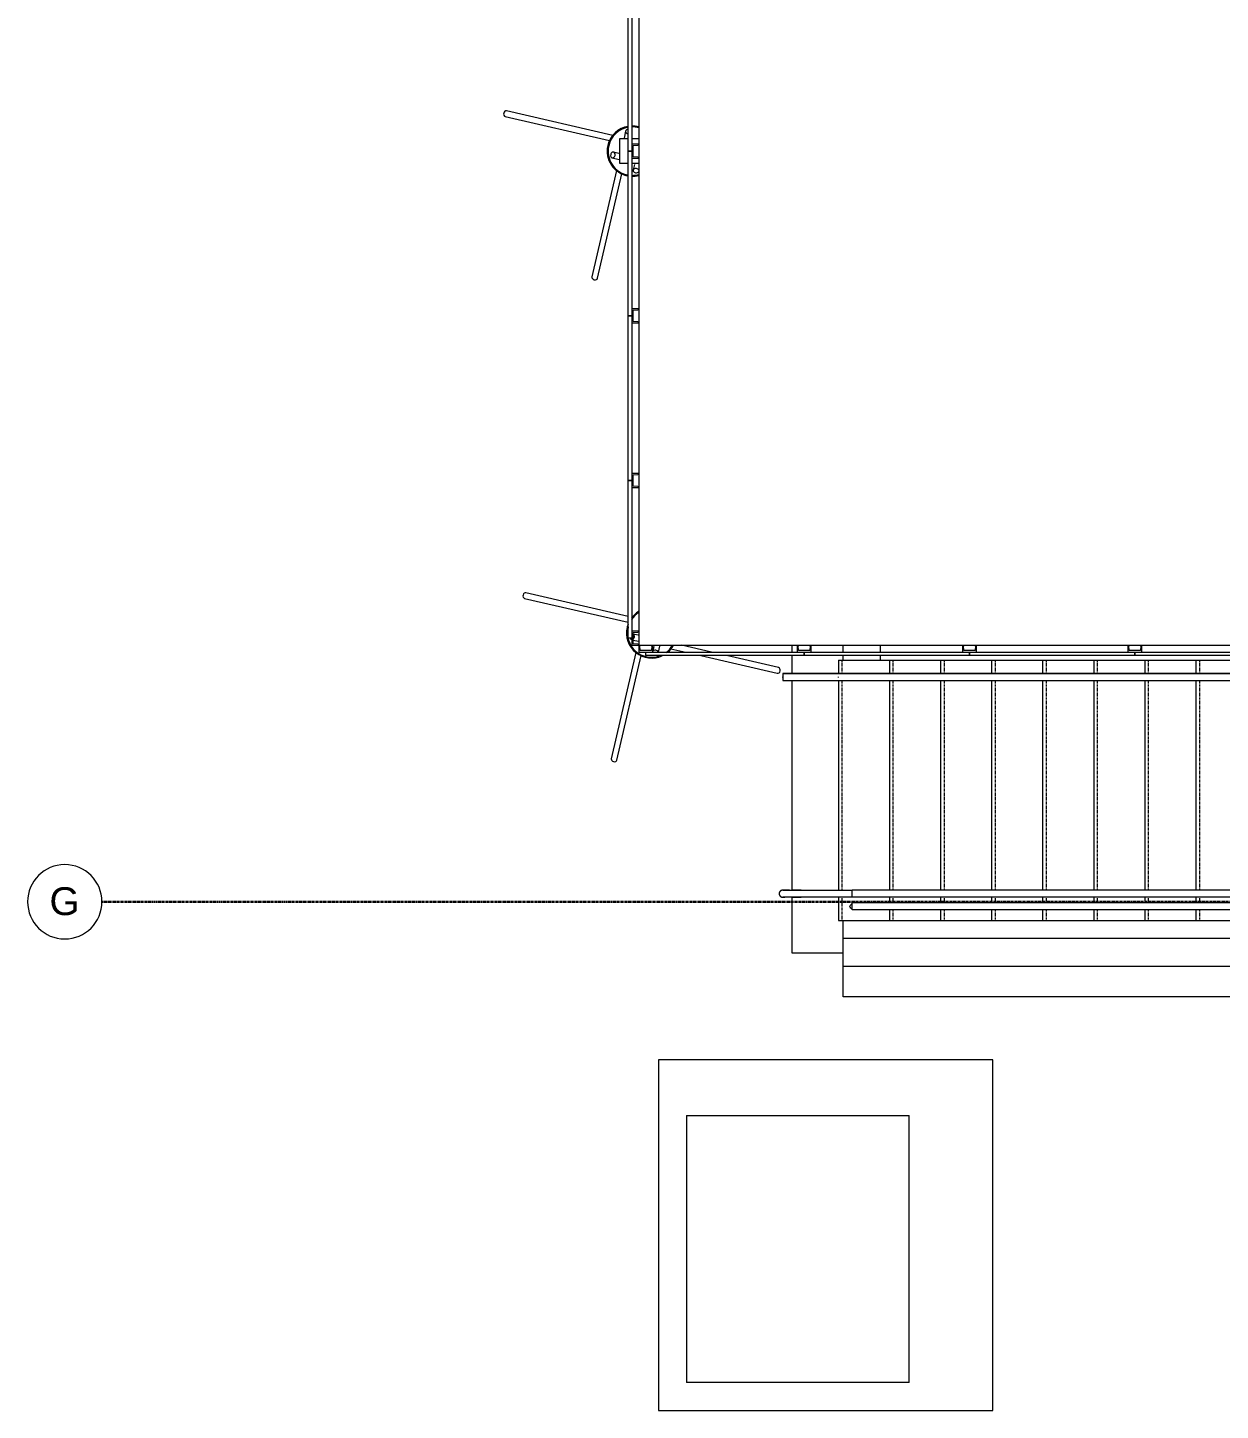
# Model space of a CAD drawing. Header units: inches. Extents: x -4093 to -1777, y 9773 to 12264.
# Drawn here: x -4093 to -3836, y 9781.7 to 10079.4 of the extents above; entities that cross this region are included whole.
import ezdxf

# ---------------------------------------------------------------- set-up
doc = ezdxf.new("R2010")
doc.units = ezdxf.units.IN
doc.header["$MEASUREMENT"] = 0
doc.linetypes.add('Grid Line 1_2_', pattern=[0.875, 0.5, -0.125, 0.125, -0.125])
doc.linetypes.add('Overhead 1_16_', pattern=[0.101562, 0.0625, -0.039062])
for name, color, linetype, lineweight in [('0-1', 7, 'Continuous', 5), ('0-2', 7, 'Continuous', 9), ('0-3', 165, 'Continuous', 5), ('A-FLOR-2', 192, 'Continuous', 9), ('A-FLOR-HRAL', 11, 'Continuous', 9), ('A-GLAZ-CURT', 52, 'Continuous', 9), ('A-GLAZ-CWMG', 51, 'Continuous', 9), ('A-WALL-1', 7, 'Continuous', 9), ('E-ELEC-EQPM', 71, 'Continuous', 9), ('S-FNDN-1', 7, 'Continuous', 9), ('S-FNDN-2', 32, 'Continuous', 9), ('S-GRID-1', 1, 'Grid Line 1_2_', 30), ('S-GRID-IDEN', 1, 'Continuous', 9), ('S-GRID-IDEN-1', 147, 'Continuous', 9), ('S-STRS', 31, 'Continuous', 9), ('S-STRS-3', 31, 'Overhead 1_16_', 9)]:
    doc.layers.add(name, color=color, linetype=linetype, lineweight=lineweight)
doc.styles.add('Arial_1', font='arial.ttf', dxfattribs={"height": 6})

# ---------------------------------------------------------------- blocks, each defined once
blk = doc.blocks.new('316600 - Special Foundations - Diamond Pier - Generic - 316600 - Special Foundations - Diamond Pier - Generic-V124-BACKGROUND - 1ST FLOOR')
at = {"layer": 'S-FNDN-1'}
for p, q in [((-27.36, 7.46), (-5.02, 2.3)), ((-5.02, 3.58), (-27.08, 8.68)), ((-4.15, 3.38), (-4.27, 3.41)), ((-4.32, -1.42), (-4.28, -1.43)), ((-2.86, -0.48), (-3.95, -0.22)), ((-3.95, -1.51), (-2.8, -1.77)), ((0.47, -2.87), (0.23, -3.93)), ((1.47, -4.12), (1.77, -2.8)), ((12.9, -4.12), (6.41, -2.62)), ((-3.39, -4.19), (-8.68, -27.08)), ((-7.46, -27.36), (-2.26, -4.87)), ((4.15, -3.38), (7.35, -4.12)), ((10.59, -4.87), (27.08, -8.68)), ((27.36, -7.46), (16.14, -4.87))]:
    blk.add_line(p, q, dxfattribs=at)
for radius, start, end in [(5.41, 121.0498, 142.8996), (5.21, 122.4286, 145.7172), (5.41, 166.9807, 295.0926), (5.41, 159.65, 166.9807), (5.21, 166.9807, 289.2843), (5.21, 165.2342, 166.9807), (5.21, 307.0125, 329.7497), (5.41, 309.8268, 331.0098)]:
    blk.add_arc((0, 0), radius, start, end, dxfattribs=at)
for centre, major_axis, start_param, end_param in [((-27.22, 8.07), (0.141, 0.609), 1.570796, 3.141593), ((-27.22, 8.07), (0.141, 0.609), 0, 1.570796), ((-4.18, -0.81), (0.141, 0.609), 2.268792, 3.218426), ((-4.18, -0.81), (0.141, 0.609), 4.712389, 6.095596), ((-4.18, -0.81), (0.141, 0.609), 3.926991, 4.712389), ((0.81, -4.18), (-0.609, 0.141), 4.712389, 6.144531), ((0.81, -4.18), (-0.609, 0.141), 3.556477, 4.712389), ((27.22, -8.07), (0.141, 0.609), 3.141593, 4.712389), ((27.22, -8.07), (0.141, 0.609), 4.712389, 6.283185), ((-8.07, -27.22), (-0.609, 0.141), 0, 1.570796), ((-8.07, -27.22), (-0.609, 0.141), 1.570796, 3.141593)]:
    blk.add_ellipse(centre, major_axis=major_axis, ratio=0.764544, start_param=start_param, end_param=end_param, dxfattribs=at)
blk = doc.blocks.new('316600 - Special Foundations - Diamond Pier - Generic - 316600 - Special Foundations - Diamond Pier - Generic-V125-BACKGROUND - 1ST FLOOR')
at = {"layer": 'S-FNDN-1'}
for p, q in [((-27.36, 7.46), (-4.87, 2.26)), ((-4.15, 3.38), (-27.08, 8.68)), ((-1.42, 4.32), (-1.77, 2.8)), ((-0.85, 2.62), (-2.77, 2.62)), ((-2.77, 2.62), (-2.77, -2.62)), ((1.4, 2.62), (-0.1, 2.62)), ((-4.32, -1.42), (-2.8, -1.77)), ((-2.86, -0.48), (-4.04, -0.2)), ((-2.77, -2.62), (-0.85, -2.62)), ((-0.1, -2.62), (1.4, -2.62)), ((0.47, -2.87), (0.2, -4.04)), ((-3.39, -4.19), (-8.68, -27.08)), ((-7.46, -27.36), (-2.26, -4.87))]:
    blk.add_line(p, q, dxfattribs=at)
for radius, start, end in [(5.41, 99.069, 166.9807), (5.21, 99.4115, 166.9807), (5.41, 74.8655, 91.0837), (5.21, 74.2875, 91.124), (5.41, 166.9807, 260.8656), (5.21, 166.9807, 260.5147), (5.21, 268.914, 285.7284), (5.41, 268.9543, 285.1302)]:
    blk.add_arc((0, 0), radius, start, end, dxfattribs=at)
for centre, major_axis, start_param, end_param in [((-27.22, 8.07), (0.141, 0.609), 1.570796, 3.141593), ((-27.22, 8.07), (0.141, 0.609), 0, 1.570796), ((-0.81, 4.18), (-0.609, 0.141), 4.947608, 7.853982), ((-0.81, 4.18), (-0.609, 0.141), 1.570796, 1.685075), ((-4.18, -0.81), (0.141, 0.609), 1.570796, 4.712389), ((-4.18, -0.81), (0.141, 0.609), 4.712389, 7.853982), ((0.81, -4.18), (-0.609, 0.141), 4.712389, 7.853982), ((0.81, -4.18), (-0.609, 0.141), 1.570796, 3.024813), ((0.81, -4.18), (-0.609, 0.141), 3.619584, 4.712389), ((-8.07, -27.22), (-0.609, 0.141), 0, 1.570796), ((-8.07, -27.22), (-0.609, 0.141), 1.570796, 3.141593)]:
    blk.add_ellipse(centre, major_axis=major_axis, ratio=0.764544, start_param=start_param, end_param=end_param, dxfattribs=at)
blk = doc.blocks.new('Grid - Grid Head - Circle-1738874-BACKGROUND - 1ST FLOOR')
at = {"layer": 'S-GRID-IDEN-1'}
for start, end in [(360, 180), (180, 360)]:
    blk.add_arc((0, 0), 0.25, start, end, dxfattribs=at)
blk = doc.blocks.new('CTR - 1st Phase - Structure_rvt-1-BACKGROUND - 1ST FLOOR')
at = {"layer": 'A-WALL-1'}
for p, q in [((-3917.32, 9944.94), (-3917.32, 9946.44)), ((-3917.32, 9943.19), (-3917.32, 9944.19)), ((-3909.32, 9946.44), (-3909.32, 9944.94)), ((-3909.32, 9944.19), (-3909.32, 9943.19))]:
    blk.add_line(p, q, dxfattribs=at)
at = {"layer": 'S-FNDN-1'}
for p, q in [((-3928.32, 9946.44), (-3928.32, 9944.94)), ((-3928.32, 9944.19), (-3928.32, 9940.31)), ((-3928.32, 9938.81), (-3928.32, 9893.69)), ((-3928.32, 9892.19), (-3928.32, 9880.19)), ((-3928.32, 9880.19), (-3917.32, 9880.19))]:
    blk.add_line(p, q, dxfattribs=at)
at = {"layer": 'S-GRID-1'}
blk.add_line((-1777.25, 9891.19), (-4076.95, 9891.19), dxfattribs=at)
at = {"layer": '0-2'}
for name, p in [('316600 - Special Foundations - Diamond Pier - Generic - 316600 - Special Foundations - Diamond Pier - Generic-V125-BACKGROUND - 1ST FLOOR', (-3962.72, 10052.81)), ('316600 - Special Foundations - Diamond Pier - Generic - 316600 - Special Foundations - Diamond Pier - Generic-V124-BACKGROUND - 1ST FLOOR', (-3958.55, 9949.06))]:
    blk.add_blockref(name, p, dxfattribs=at)
at = {"layer": '0-3', "xscale": 31.99999999999999, "yscale": 31.99999999999999, "zscale": 31.99999999999999, "rotation": 89.99999999999987}
blk.add_blockref('Grid - Grid Head - Circle-1738874-BACKGROUND - 1ST FLOOR', (-4084.95, 9891.19), dxfattribs=at)
at = {"layer": 'S-GRID-IDEN', "insert": (-4088.25, 9894.32), "char_height": 6, "width": 7.979, "attachment_point": 1, "style": 'Arial_1'}
blk.add_mtext('G', dxfattribs=at)
blk = doc.blocks.new('Basic Wall _ 3_ XPS - UNDER XPS - ___-2659087-BACKGROUND - 1ST FLOOR')
at = {"layer": 'S-FNDN-2'}
for p, q in [((-3917.32, 9883.25), (-3917.32, 9887.19)), ((-3917.32, 9877.28), (-3917.32, 9883.25)), ((-3759.65, 9883.25), (-3917.32, 9883.25)), ((-3917.32, 9870.69), (-3917.32, 9877.28)), ((-3759.65, 9877.28), (-3917.32, 9877.28)), ((-3759.65, 9870.69), (-3917.32, 9870.69))]:
    blk.add_line(p, q, dxfattribs=at)
blk = doc.blocks.new('Railing - 1_-2854140-BACKGROUND - 1ST FLOOR')
at = {"layer": 'A-FLOR-HRAL'}
for p, q in [((2, 11), (2, 0)), ((3.5, 0), (3.5, 11))]:
    blk.add_line(p, q, dxfattribs=at)
at = {"layer": 'A-FLOR-HRAL', "flags": 128}
for points in [[(2, 15), (2, 15.03), (2, 15.06), (2.01, 15.09), (2.01, 15.12), (2.01, 15.15), (2.02, 15.18), (2.03, 15.21), (2.04, 15.24), (2.05, 15.26), (2.06, 15.29), (2.07, 15.32), (2.08, 15.35), (2.1, 15.37), (2.11, 15.4), (2.13, 15.42), (2.15, 15.45), (2.17, 15.47), (2.19, 15.49), (2.21, 15.52), (2.23, 15.54), (2.25, 15.56), (2.27, 15.58), (2.3, 15.6), (2.32, 15.61), (2.34, 15.63), (2.37, 15.65), (2.4, 15.66), (2.42, 15.68), (2.45, 15.69), (2.48, 15.7), (2.51, 15.71), (2.53, 15.72), (2.56, 15.73), (2.59, 15.73), (2.62, 15.74), (2.65, 15.74), (2.68, 15.75), (2.71, 15.75), (2.74, 15.75)], [(2, 15), (2, 15), (2, 14.99), (2, 14.97), (2, 14.95), (2, 14.92), (2, 14.89), (2, 14.84), (2, 14.8), (2, 14.74), (2, 14.68), (2, 14.62), (2, 14.55), (2, 14.47), (2, 14.39), (2, 14.3), (2, 14.21), (2, 14.11), (2, 14.01), (2, 13.9), (2, 13.79), (2, 13.67), (2, 13.55), (2, 13.42), (2, 13.29), (2, 13.16), (2, 13.02), (2, 12.89), (2, 12.74), (2, 12.6), (2, 12.45), (2, 12.3), (2, 12.15), (2, 11.99), (2, 11.84), (2, 11.68), (2, 11.52), (2, 11.36), (2, 11.2), (2, 11.04), (2, 11)], [(2, 14.5), (2, 14.53), (2, 14.6), (2, 14.67), (2, 14.73), (2, 14.78), (2, 14.83), (2, 14.87), (2, 14.91), (2, 14.94), (2, 14.97), (2, 14.98), (2, 14.99), (2, 15)], [(2.75, 15.75), (2.78, 15.75), (2.81, 15.75), (2.84, 15.74), (2.87, 15.74), (2.9, 15.74), (2.93, 15.73), (2.96, 15.72), (2.99, 15.71), (3.01, 15.7), (3.04, 15.69), (3.07, 15.68), (3.1, 15.67), (3.12, 15.65), (3.15, 15.64), (3.17, 15.62), (3.2, 15.6), (3.22, 15.58), (3.24, 15.56), (3.27, 15.54), (3.29, 15.52), (3.31, 15.5), (3.33, 15.48), (3.35, 15.45), (3.36, 15.43), (3.38, 15.41), (3.4, 15.38), (3.41, 15.35), (3.43, 15.33), (3.44, 15.3), (3.45, 15.27), (3.46, 15.24), (3.47, 15.22), (3.48, 15.19), (3.48, 15.16), (3.49, 15.13), (3.49, 15.1), (3.5, 15.07), (3.5, 15.04), (3.5, 15.01)], [(3.5, 11), (3.5, 11.16), (3.5, 11.32), (3.5, 11.48), (3.5, 11.64), (3.5, 11.79), (3.5, 11.95), (3.5, 12.11), (3.5, 12.26), (3.5, 12.41), (3.5, 12.56), (3.5, 12.7), (3.5, 12.85), (3.5, 12.99), (3.5, 13.12), (3.5, 13.26), (3.5, 13.39), (3.5, 13.52), (3.5, 13.64), (3.5, 13.76), (3.5, 13.87), (3.5, 13.98), (3.5, 14.08), (3.5, 14.18), (3.5, 14.28), (3.5, 14.37), (3.5, 14.45), (3.5, 14.53), (3.5, 14.6), (3.5, 14.67), (3.5, 14.73), (3.5, 14.78), (3.5, 14.83), (3.5, 14.87), (3.5, 14.91), (3.5, 14.94), (3.5, 14.97), (3.5, 14.98), (3.5, 14.99), (3.5, 15), (3.5, 15)], [(3.5, 15), (3.5, 14.99), (3.5, 14.97), (3.5, 14.95), (3.5, 14.92), (3.5, 14.89), (3.5, 14.84), (3.5, 14.8), (3.5, 14.74), (3.5, 14.68), (3.5, 14.62), (3.5, 14.55), (3.5, 14.52)], [(2, 11), (2, 11.16), (2, 11.32), (2, 11.48), (2, 11.64), (2, 11.79), (2, 11.95), (2, 12.11), (2, 12.26), (2, 12.41), (2, 12.56), (2, 12.7), (2, 12.85), (2, 12.94)], [(3.5, 14.07), (3.5, 14.01), (3.5, 13.9), (3.5, 13.79), (3.5, 13.67), (3.5, 13.55), (3.5, 13.42), (3.5, 13.29), (3.5, 13.16), (3.5, 13.02), (3.5, 12.89), (3.5, 12.74), (3.5, 12.6), (3.5, 12.45), (3.5, 12.3), (3.5, 12.15), (3.5, 11.99), (3.5, 11.84), (3.5, 11.68), (3.5, 11.52), (3.5, 11.36), (3.5, 11.2), (3.5, 11.04), (3.5, 11)]]:
    blk.add_lwpolyline(points, dxfattribs=at)
at = {"layer": 'A-FLOR-HRAL'}
blk.add_arc((0, 0), 0.5, 360, 180, dxfattribs=at)
blk = doc.blocks.new('Railing - 1_-2854104-BACKGROUND - 1ST FLOOR')
at = {"layer": 'A-FLOR-HRAL'}
for p, q in [((2, 0), (2, -11)), ((2, 0), (2.75, 0)), ((2.75, 0), (3.5, 0)), ((3.5, -11), (3.5, 0))]:
    blk.add_line(p, q, dxfattribs=at)
at = {"layer": 'A-FLOR-HRAL', "flags": 128}
for points in [[(2, -12.94), (2, -12.89), (2, -12.74), (2, -12.6), (2, -12.45), (2, -12.3), (2, -12.15), (2, -11.99), (2, -11.84), (2, -11.68), (2, -11.52), (2, -11.36), (2, -11.2), (2, -11.04), (2, -11)], [(2, -11), (2, -11.16), (2, -11.32), (2, -11.48), (2, -11.64), (2, -11.79), (2, -11.95), (2, -12.11), (2, -12.26), (2, -12.41), (2, -12.56), (2, -12.7), (2, -12.85), (2, -12.99), (2, -13.12), (2, -13.26), (2, -13.39), (2, -13.52), (2, -13.64), (2, -13.76), (2, -13.87), (2, -13.98), (2, -14.08), (2, -14.18), (2, -14.28), (2, -14.37), (2, -14.45), (2, -14.53), (2, -14.6), (2, -14.67), (2, -14.73), (2, -14.78), (2, -14.83), (2, -14.87), (2, -14.91), (2, -14.94), (2, -14.97), (2, -14.98), (2, -14.99), (2, -15), (2, -15)], [(3.5, -11), (3.5, -11.16), (3.5, -11.32), (3.5, -11.48), (3.5, -11.64), (3.5, -11.79), (3.5, -11.95), (3.5, -12.11), (3.5, -12.26), (3.5, -12.41), (3.5, -12.56), (3.5, -12.7), (3.5, -12.85)], [(3.5, -15), (3.5, -15), (3.5, -14.99), (3.5, -14.97), (3.5, -14.95), (3.5, -14.92), (3.5, -14.89), (3.5, -14.84), (3.5, -14.8), (3.5, -14.74), (3.5, -14.68), (3.5, -14.62), (3.5, -14.55), (3.5, -14.47), (3.5, -14.39), (3.5, -14.3), (3.5, -14.21), (3.5, -14.11), (3.5, -14.01), (3.5, -13.9), (3.5, -13.79), (3.5, -13.67), (3.5, -13.55), (3.5, -13.42), (3.5, -13.29), (3.5, -13.16), (3.5, -13.02), (3.5, -12.89), (3.5, -12.74), (3.5, -12.6), (3.5, -12.45), (3.5, -12.3), (3.5, -12.15), (3.5, -11.99), (3.5, -11.84), (3.5, -11.68), (3.5, -11.52), (3.5, -11.36), (3.5, -11.2), (3.5, -11.04), (3.5, -11)], [(2, -15), (2, -14.99), (2, -14.97), (2, -14.95), (2, -14.92), (2, -14.89), (2, -14.84), (2, -14.8), (2, -14.74), (2, -14.68), (2, -14.62), (2, -14.55), (2, -14.5)], [(3.5, -13.54), (3.5, -13.64), (3.5, -13.76), (3.5, -13.87), (3.5, -13.98), (3.5, -14.08), (3.5, -14.18), (3.5, -14.28), (3.5, -14.37), (3.5, -14.45), (3.5, -14.53), (3.5, -14.6), (3.5, -14.67), (3.5, -14.73), (3.5, -14.78), (3.5, -14.83), (3.5, -14.87), (3.5, -14.91), (3.5, -14.94), (3.5, -14.97), (3.5, -14.98), (3.5, -14.99), (3.5, -15)], [(2.75, -15.75), (2.72, -15.75), (2.69, -15.75), (2.66, -15.74), (2.63, -15.74), (2.6, -15.74), (2.57, -15.73), (2.54, -15.72), (2.51, -15.71), (2.49, -15.7), (2.46, -15.69), (2.43, -15.68), (2.4, -15.67), (2.38, -15.65), (2.35, -15.64), (2.33, -15.62), (2.3, -15.6), (2.28, -15.58), (2.26, -15.56), (2.23, -15.54), (2.21, -15.52), (2.19, -15.5), (2.17, -15.48), (2.15, -15.45), (2.14, -15.43), (2.12, -15.41), (2.1, -15.38), (2.09, -15.35), (2.07, -15.33), (2.06, -15.3), (2.05, -15.27), (2.04, -15.24), (2.03, -15.22), (2.02, -15.19), (2.02, -15.16), (2.01, -15.13), (2.01, -15.1), (2, -15.07), (2, -15.04), (2, -15.01)], [(3.5, -15), (3.5, -15.03), (3.5, -15.06), (3.49, -15.09), (3.49, -15.12), (3.49, -15.15), (3.48, -15.18), (3.47, -15.21), (3.46, -15.24), (3.45, -15.26), (3.44, -15.29), (3.43, -15.32), (3.42, -15.35), (3.4, -15.37), (3.39, -15.4), (3.37, -15.42), (3.35, -15.45), (3.33, -15.47), (3.31, -15.49), (3.29, -15.52), (3.27, -15.54), (3.25, -15.56), (3.23, -15.58), (3.2, -15.6), (3.18, -15.61), (3.16, -15.63), (3.13, -15.65), (3.1, -15.66), (3.08, -15.68), (3.05, -15.69), (3.02, -15.7), (2.99, -15.71), (2.97, -15.72), (2.94, -15.73), (2.91, -15.73), (2.88, -15.74), (2.85, -15.74), (2.82, -15.75), (2.79, -15.75), (2.76, -15.75)]]:
    blk.add_lwpolyline(points, dxfattribs=at)
at = {"layer": 'A-FLOR-HRAL'}
blk.add_arc((0, 0), 0.5, 180, 360, dxfattribs=at)
blk = doc.blocks.new('Railing - Railing-2829184-BACKGROUND - 1ST FLOOR')
at = {"layer": 'A-FLOR-HRAL'}
for p, q in [((-3822.32, 9893.69), (-3915.32, 9893.69)), ((-3822.32, 9893.69), (-3822.32, 9892.19)), ((-3822.32, 9892.19), (-3915.32, 9892.19)), ((-3915.32, 9889.44), (-3915.32, 9890.94)), ((-3822.32, 9890.94), (-3915.32, 9890.94)), ((-3822.32, 9890.94), (-3822.32, 9889.44)), ((-3822.32, 9889.44), (-3915.32, 9889.44))]:
    blk.add_line(p, q, dxfattribs=at)
at = {"extrusion": (0, 0, -1), "zscale": -1, "rotation": 90.00000000000061}
for name, p in [('Railing - 1_-2854104-BACKGROUND - 1ST FLOOR', (3915.32, 9890.19)), ('Railing - 1_-2854140-BACKGROUND - 1ST FLOOR', (3822.32, 9890.19))]:
    blk.add_blockref(name, p, dxfattribs=at)
blk = doc.blocks.new('Top Rail Type - Top Rail_Internal_-2831824-BACKGROUND - 1ST FLOOR')
at = {"layer": 'A-FLOR-HRAL'}
for p, q in [((-3918.3, 9940.31), (-3930.32, 9940.31)), ((-3930.32, 9939.47), (-3930.32, 9939.66)), ((-3930.32, 9938.81), (-3918.3, 9938.81)), ((-3819.11, 9940.31), (-3918.11, 9940.31)), ((-3918.11, 9938.81), (-3819.11, 9938.81)), ((-3807.32, 9940.31), (-3819.11, 9940.31)), ((-3819.11, 9938.81), (-3807.32, 9938.81)), ((-3807.32, 9939.66), (-3807.32, 9939.47))]:
    blk.add_line(p, q, dxfattribs=at)
for points in [[(-3918.32, 9939.49), (-3918.32, 9939.51), (-3918.32, 9939.56), (-3918.32, 9939.62), (-3918.32, 9939.64)], [(-3819.32, 9939.49), (-3819.32, 9939.51), (-3819.32, 9939.56), (-3819.32, 9939.62), (-3819.32, 9939.64)]]:
    blk.add_open_spline(points, degree=3, dxfattribs=at)
blk = doc.blocks.new('Top Rail Type - Top Rail_Internal_-V130-BACKGROUND - 1ST FLOOR')
at = {"layer": 'A-FLOR-HRAL'}
for p, q in [((-3930.32, 9940.31), (-3930.32, 9938.81)), ((-3930.32, 9940.31), (-3918.32, 9940.31)), ((-3930.32, 9938.81), (-3918.32, 9938.81)), ((-3918.32, 9940.31), (-3819.32, 9940.31)), ((-3918.32, 9938.81), (-3819.32, 9938.81)), ((-3819.32, 9940.31), (-3807.32, 9940.31)), ((-3819.32, 9938.81), (-3807.32, 9938.81)), ((-3807.32, 9940.31), (-3807.32, 9938.81))]:
    blk.add_line(p, q, dxfattribs=at)
blk = doc.blocks.new('Horizontal_Siding - Horizontal_Siding-2855040-BACKGROUND - 1ST FLOOR')
at = {"layer": 'A-GLAZ-CURT'}
for p, q in [((-17.73, -2.25), (-17.73, -1.5)), ((17.73, -2.25), (-17.73, -2.25)), ((-16.23, -1.5), (16.23, -1.5)), ((17.73, -1.5), (17.73, -2.25))]:
    blk.add_line(p, q, dxfattribs=at)
blk = doc.blocks.new('Horizontal_Siding - Horizontal_Siding-2855039-BACKGROUND - 1ST FLOOR')
at = {"layer": 'A-GLAZ-CURT'}
for p, q in [((-16.98, -2.25), (-16.98, -1.5)), ((16.98, -2.25), (-16.98, -2.25)), ((-15.48, -1.5), (15.48, -1.5)), ((16.98, -1.5), (16.98, -2.25))]:
    blk.add_line(p, q, dxfattribs=at)
blk = doc.blocks.new('Rectangular Mullion - RAILING POST-2833645-BACKGROUND - 1ST FLOOR')
at = {"layer": 'A-GLAZ-CWMG'}
for p, q in [((-1.5, 1.5), (1.5, 1.5)), ((-1.5, 0), (-1.5, 1.5)), ((-1.22, 1.18), (-1.29, 0.21)), ((1.22, 1.18), (-1.22, 1.18)), ((1.29, 0.21), (1.22, 1.18)), ((1.5, 1.5), (1.5, 0))]:
    blk.add_line(p, q, dxfattribs=at)
for centre, radius, start, end in [((-1.5, 0.21), 0.21, 270, 0.528), ((1.5, 0.21), 0.211, 179.472, 270)]:
    blk.add_arc(centre, radius, start, end, dxfattribs=at)
blk = doc.blocks.new('Rectangular Mullion - RAILING POST-2833647-BACKGROUND - 1ST FLOOR')
at = {"layer": 'A-GLAZ-CWMG'}
for p, q in [((-3, 1.5), (0, 1.5)), ((-3, 0), (-3, 1.5)), ((-2.72, 1.18), (-2.79, 0.21)), ((-0.28, 1.18), (-2.72, 1.18)), ((-0.21, 0.21), (-0.28, 1.18)), ((0, 1.5), (0, 0))]:
    blk.add_line(p, q, dxfattribs=at)
for centre, radius, start, end in [((-3, 0.21), 0.21, 270, 0.528), ((0, 0.21), 0.211, 179.472, 270)]:
    blk.add_arc(centre, radius, start, end, dxfattribs=at)
blk = doc.blocks.new('Horizontal_Siding - Horizontal_Siding-3202371-BACKGROUND - 1ST FLOOR')
at = {"layer": 'A-GLAZ-CURT'}
for p, q in [((-17.06, 2.25), (17.06, 2.25)), ((-17.06, 1.5), (-17.06, 2.25)), ((15.56, 1.5), (-15.56, 1.5)), ((17.06, 2.25), (17.06, 1.5))]:
    blk.add_line(p, q, dxfattribs=at)
blk = doc.blocks.new('Horizontal_Siding - Horizontal_Siding-3202372-BACKGROUND - 1ST FLOOR')
at = {"layer": 'A-GLAZ-CURT'}
for p, q in [((-17.81, 2.25), (17.81, 2.25)), ((-17.81, 1.5), (-17.81, 2.25)), ((16.31, 1.5), (-16.31, 1.5)), ((17.81, 2.25), (17.81, 1.5))]:
    blk.add_line(p, q, dxfattribs=at)
blk = doc.blocks.new('Rectangular Mullion - RAILING POST-2831811-BACKGROUND - 1ST FLOOR')
at = {"layer": 'A-GLAZ-CWMG'}
for p, q in [((-1.5, -1.5), (-1.5, 0)), ((1.5, 0), (1.5, -1.5)), ((1.5, -1.5), (-1.5, -1.5)), ((-1.29, -0.21), (-1.22, -1.18)), ((-1.22, -1.18), (1.22, -1.18)), ((1.22, -1.18), (1.29, -0.21))]:
    blk.add_line(p, q, dxfattribs=at)
for centre, radius, start, end in [((-1.5, -0.21), 0.211, 359.472, 90), ((1.5, -0.21), 0.21, 90, 180.528)]:
    blk.add_arc(centre, radius, start, end, dxfattribs=at)
blk = doc.blocks.new('Rectangular Mullion - RAILING POST-2831813-BACKGROUND - 1ST FLOOR')
at = {"layer": 'A-GLAZ-CWMG'}
for p, q in [((-3, -1.5), (-3, 0)), ((0, 0), (0, -1.5)), ((0, -1.5), (-3, -1.5)), ((-2.79, -0.21), (-2.72, -1.18)), ((-2.72, -1.18), (-0.28, -1.18)), ((-0.28, -1.18), (-0.21, -0.21))]:
    blk.add_line(p, q, dxfattribs=at)
for centre, start, end in [((-3, -0.21), 359.472, 90), ((0, -0.21), 90, 180.528)]:
    blk.add_arc(centre, 0.21, start, end, dxfattribs=at)
blk = doc.blocks.new('261200 - Medium-Voltage Transformers - Generic - large-2843574-BACKGROUND - 1ST FLOOR')
at = {"layer": 'E-ELEC-EQPM'}
for p, q in [((-24, 28.75), (24, 28.75)), ((-24, 28.75), (-24, -28.75)), ((24, -28.75), (24, 28.75)), ((24, -28.75), (-24, -28.75))]:
    blk.add_line(p, q, dxfattribs=at)

msp = doc.modelspace()

# ---------------------------------------------------------------- linework, layer by layer
at = {"layer": 'A-FLOR-2'}
for p, q in [((-3961.32, 10159.19), (-3961.32, 9946.44)), ((-3961.32, 9946.44), (-3829.32, 9946.44)), ((-3885.07, 9857.19), (-3957.07, 9857.19)), ((-3957.07, 9857.19), (-3957.07, 9781.69)), ((-3885.07, 9781.69), (-3885.07, 9857.19)), ((-3957.07, 9781.69), (-3885.07, 9781.69))]:
    msp.add_line(p, q, dxfattribs=at)
at = {"layer": 'S-STRS'}
for p, q in [((-3918.32, 9943.19), (-3918.32, 9940.31)), ((-3918.32, 9943.19), (-3907.32, 9943.19)), ((-3907.32, 9943.19), (-3896.32, 9943.19)), ((-3907.32, 9943.19), (-3907.32, 9940.31)), ((-3896.32, 9943.19), (-3885.32, 9943.19)), ((-3896.32, 9943.19), (-3896.32, 9940.31)), ((-3885.32, 9943.19), (-3874.32, 9943.19)), ((-3885.32, 9943.19), (-3885.32, 9940.31)), ((-3874.32, 9943.19), (-3863.32, 9943.19)), ((-3874.32, 9943.19), (-3874.32, 9940.31)), ((-3863.32, 9943.19), (-3852.32, 9943.19)), ((-3863.32, 9943.19), (-3863.32, 9940.31)), ((-3852.32, 9943.19), (-3841.32, 9943.19)), ((-3852.32, 9943.19), (-3852.32, 9940.31)), ((-3841.32, 9943.19), (-3830.88, 9943.19)), ((-3841.32, 9943.19), (-3841.32, 9940.31)), ((-3918.32, 9938.81), (-3918.32, 9893.69)), ((-3907.32, 9938.81), (-3907.32, 9893.69)), ((-3896.32, 9938.81), (-3896.32, 9893.69)), ((-3885.32, 9938.81), (-3885.32, 9893.69)), ((-3874.32, 9938.81), (-3874.32, 9893.69)), ((-3863.32, 9938.81), (-3863.32, 9893.69)), ((-3852.32, 9938.81), (-3852.32, 9893.69)), ((-3841.32, 9938.81), (-3841.32, 9893.69)), ((-3918.32, 9892.19), (-3918.32, 9887.19)), ((-3907.32, 9892.19), (-3907.32, 9890.94)), ((-3896.32, 9892.19), (-3896.32, 9890.94)), ((-3885.32, 9892.19), (-3885.32, 9890.94)), ((-3874.32, 9892.19), (-3874.32, 9890.94)), ((-3863.32, 9892.19), (-3863.32, 9890.94)), ((-3852.32, 9892.19), (-3852.32, 9890.94)), ((-3841.32, 9892.19), (-3841.32, 9890.94)), ((-3918.32, 9887.19), (-3907.32, 9887.19)), ((-3907.32, 9889.44), (-3907.32, 9887.19)), ((-3907.32, 9887.19), (-3896.32, 9887.19)), ((-3896.32, 9889.44), (-3896.32, 9887.19)), ((-3896.32, 9887.19), (-3885.32, 9887.19)), ((-3885.32, 9889.44), (-3885.32, 9887.19)), ((-3885.32, 9887.19), (-3874.32, 9887.19)), ((-3874.32, 9889.44), (-3874.32, 9887.19)), ((-3874.32, 9887.19), (-3863.32, 9887.19)), ((-3863.32, 9889.44), (-3863.32, 9887.19)), ((-3863.32, 9887.19), (-3852.32, 9887.19)), ((-3852.32, 9889.44), (-3852.32, 9887.19)), ((-3852.32, 9887.19), (-3841.32, 9887.19)), ((-3841.32, 9889.44), (-3841.32, 9887.19)), ((-3841.32, 9887.19), (-3830.32, 9887.19))]:
    msp.add_line(p, q, dxfattribs=at)
at = {"layer": 'S-STRS-3'}
for p, q in [((-3917.57, 9943.19), (-3917.57, 9940.31)), ((-3906.57, 9943.19), (-3906.57, 9940.31)), ((-3895.57, 9943.19), (-3895.57, 9940.31)), ((-3884.57, 9943.19), (-3884.57, 9940.31)), ((-3873.57, 9943.19), (-3873.57, 9940.31)), ((-3862.57, 9943.19), (-3862.57, 9940.31)), ((-3851.57, 9943.19), (-3851.57, 9940.31)), ((-3840.57, 9943.19), (-3840.57, 9940.31)), ((-3917.57, 9938.81), (-3917.57, 9893.69)), ((-3906.57, 9938.81), (-3906.57, 9893.69)), ((-3895.57, 9938.81), (-3895.57, 9893.69)), ((-3884.57, 9938.81), (-3884.57, 9893.69)), ((-3873.57, 9938.81), (-3873.57, 9893.69)), ((-3862.57, 9938.81), (-3862.57, 9893.69)), ((-3851.57, 9938.81), (-3851.57, 9893.69)), ((-3840.57, 9938.81), (-3840.57, 9893.69)), ((-3917.57, 9892.19), (-3917.57, 9887.19)), ((-3906.57, 9892.19), (-3906.57, 9890.94)), ((-3895.57, 9892.19), (-3895.57, 9890.94)), ((-3884.57, 9892.19), (-3884.57, 9890.94)), ((-3873.57, 9892.19), (-3873.57, 9890.94)), ((-3862.57, 9892.19), (-3862.57, 9890.94)), ((-3851.57, 9892.19), (-3851.57, 9890.94)), ((-3840.57, 9892.19), (-3840.57, 9890.94)), ((-3906.57, 9889.44), (-3906.57, 9887.19)), ((-3895.57, 9889.44), (-3895.57, 9887.19)), ((-3884.57, 9889.44), (-3884.57, 9887.19)), ((-3873.57, 9889.44), (-3873.57, 9887.19)), ((-3862.57, 9889.44), (-3862.57, 9887.19)), ((-3851.57, 9889.44), (-3851.57, 9887.19)), ((-3840.57, 9889.44), (-3840.57, 9887.19))]:
    msp.add_line(p, q, dxfattribs=at)

# ---------------------------------------------------------------- block references
at = {"layer": '0-1'}
msp.add_blockref('CTR - 1st Phase - Structure_rvt-1-BACKGROUND - 1ST FLOOR', (0, 0), dxfattribs=at)
at = {"layer": 'A-FLOR-HRAL'}
for name in ['Top Rail Type - Top Rail_Internal_-2831824-BACKGROUND - 1ST FLOOR', 'Top Rail Type - Top Rail_Internal_-V130-BACKGROUND - 1ST FLOOR', 'Railing - Railing-2829184-BACKGROUND - 1ST FLOOR']:
    msp.add_blockref(name, (0, 0), dxfattribs=at)
at = {"layer": 'A-GLAZ-CURT'}
for name, p, rotation in [('Horizontal_Siding - Horizontal_Siding-2855040-BACKGROUND - 1ST FLOOR', (-3961.32, 10070.54), 269.9999999999769), ('Horizontal_Siding - Horizontal_Siding-2855040-BACKGROUND - 1ST FLOOR', (-3961.32, 10035.09), 269.9999999999769), ('Horizontal_Siding - Horizontal_Siding-2855040-BACKGROUND - 1ST FLOOR', (-3961.32, 9999.63), 269.9999999999769), ('Horizontal_Siding - Horizontal_Siding-2855039-BACKGROUND - 1ST FLOOR', (-3961.32, 9964.92), 269.9999999999769), ('Horizontal_Siding - Horizontal_Siding-3202371-BACKGROUND - 1ST FLOOR', (-3942.76, 9946.44), 180), ('Horizontal_Siding - Horizontal_Siding-3202372-BACKGROUND - 1ST FLOOR', (-3907.89, 9946.44), 180), ('Horizontal_Siding - Horizontal_Siding-3202372-BACKGROUND - 1ST FLOOR', (-3872.26, 9946.44), 180), ('Horizontal_Siding - Horizontal_Siding-3202371-BACKGROUND - 1ST FLOOR', (-3837.39, 9946.44), 180)]:
    msp.add_blockref(name, p, dxfattribs=dict(at, rotation=rotation))
at = {"layer": 'A-GLAZ-CWMG', "extrusion": (0, 0, -1), "rotation": 270.0000000000231}
for name, p in [('Rectangular Mullion - RAILING POST-2833645-BACKGROUND - 1ST FLOOR', (3961.32, 10052.81)), ('Rectangular Mullion - RAILING POST-2833645-BACKGROUND - 1ST FLOOR', (3961.32, 10017.36)), ('Rectangular Mullion - RAILING POST-2833645-BACKGROUND - 1ST FLOOR', (3961.32, 9981.9)), ('Rectangular Mullion - RAILING POST-2833647-BACKGROUND - 1ST FLOOR', (3961.32, 9946.44))]:
    msp.add_blockref(name, p, dxfattribs=at)
at = {"layer": 'A-GLAZ-CWMG', "extrusion": (0, 0, -1)}
for name, p in [('Rectangular Mullion - RAILING POST-2831813-BACKGROUND - 1ST FLOOR', (3961.32, 9946.44)), ('Rectangular Mullion - RAILING POST-2831811-BACKGROUND - 1ST FLOOR', (3925.7, 9946.44)), ('Rectangular Mullion - RAILING POST-2831811-BACKGROUND - 1ST FLOOR', (3890.07, 9946.44)), ('Rectangular Mullion - RAILING POST-2831811-BACKGROUND - 1ST FLOOR', (3854.45, 9946.44))]:
    msp.add_blockref(name, p, dxfattribs=at)
at = {"layer": 'E-ELEC-EQPM'}
msp.add_blockref('261200 - Medium-Voltage Transformers - Generic - large-2843574-BACKGROUND - 1ST FLOOR', (-3927.07, 9816.44), dxfattribs=at)
at = {"layer": 'S-FNDN-2'}
msp.add_blockref('Basic Wall _ 3_ XPS - UNDER XPS - ___-2659087-BACKGROUND - 1ST FLOOR', (0, 0), dxfattribs=at)

doc.saveas('drawing.dxf')
